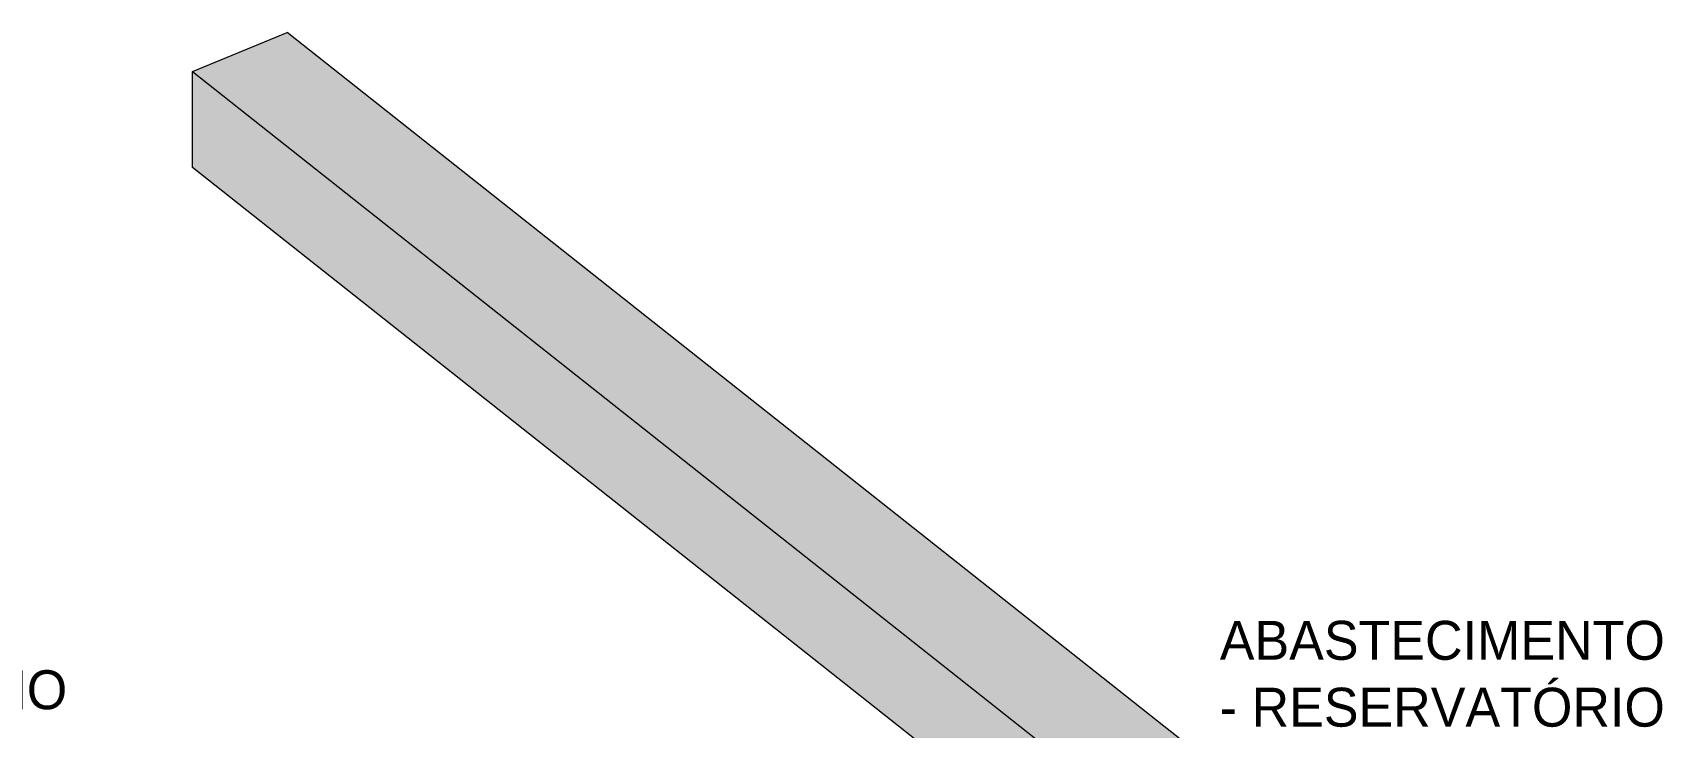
# Model space of a CAD drawing. Header units: metres. Extents: x 34 to 87, y -2.3 to 19.3.
# Drawn here: x 59.304 to 61.399, y 18.362 to 19.254 of the extents above; entities that cross this region are included whole.
import ezdxf

# ---------------------------------------------------------------- set-up
doc = ezdxf.new("R2010")
doc.units = ezdxf.units.M
doc.layers.add('G-ANNO-TEXT', color=7, linetype='Continuous', lineweight=5)
doc.layers.add('S-BEAM', color=7, linetype='Continuous', lineweight=5)
doc.styles.add('Century Gothic', font='GOTHIC.TTF', dxfattribs={"height": 0.05})

# ---------------------------------------------------------------- blocks, each defined once
blk = doc.blocks.new('IFC_ifc-4-3D_DT_02')
at = {"layer": 'S-BEAM', "true_color": 0x767657}
for points in [[(33.2183, 17.9099), (33.34, 17.9599), (31.7026, 19.2539), (31.581, 19.2038), (33.0092, 18.0751)], [(33.2036, 17.7983), (33.2183, 17.8044), (33.2183, 17.9099), (31.581, 19.2038), (31.581, 19.0806), (32.7669, 18.1437), (32.7725, 18.142), (32.7782, 18.1388), (32.7841, 18.1336), (32.788, 18.1285), (32.7898, 18.1253), (33.1502, 17.8405)]]:
    blk.add_hatch(color=47, dxfattribs=at).paths.add_polyline_path(points)
at = {"layer": 'S-BEAM', "color": 253, "lineweight": 18, "true_color": 0xaaaaaa}
for p, q in [((31.581, 19.2038), (31.7026, 19.2539)), ((33.34, 17.9599), (31.7026, 19.2539)), ((31.581, 19.0806), (31.581, 19.2038)), ((31.581, 19.2038), (33.2183, 17.9099)), ((33.2036, 17.7983), (31.581, 19.0806))]:
    blk.add_line(p, q, dxfattribs=at)

msp = doc.modelspace()

# ---------------------------------------------------------------- block references
at = {"lineweight": 5}
msp.add_blockref('IFC_ifc-4-3D_DT_02', (27.929, 0), dxfattribs=at)

# ---------------------------------------------------------------- texts
at = {"layer": 'G-ANNO-TEXT', "char_height": 0.05, "attachment_point": 1, "style": 'Century Gothic'}
for s, insert, width in [('ABASTECIMENTO ', (60.8305, 18.4984), 0.709493), ('- RESERVATÓRIO', (60.8305, 18.4125), 0.665401)]:
    msp.add_mtext(s, dxfattribs=dict(at, insert=insert, width=width))

# ---------------------------------------------------------------- next in the draw order: texts
at = {"layer": 'G-ANNO-TEXT', "insert": (58.9998, 18.4349), "char_height": 0.05, "width": 0.462975, "attachment_point": 1, "style": 'Century Gothic', "bg_fill": 3, "box_fill_scale": 1.25, "bg_fill_color": 256, "bg_fill_true_color": 13158600, "bg_fill_transparency": 0}
msp.add_mtext('CONSUMO', dxfattribs=at)

doc.saveas('drawing.dxf')
